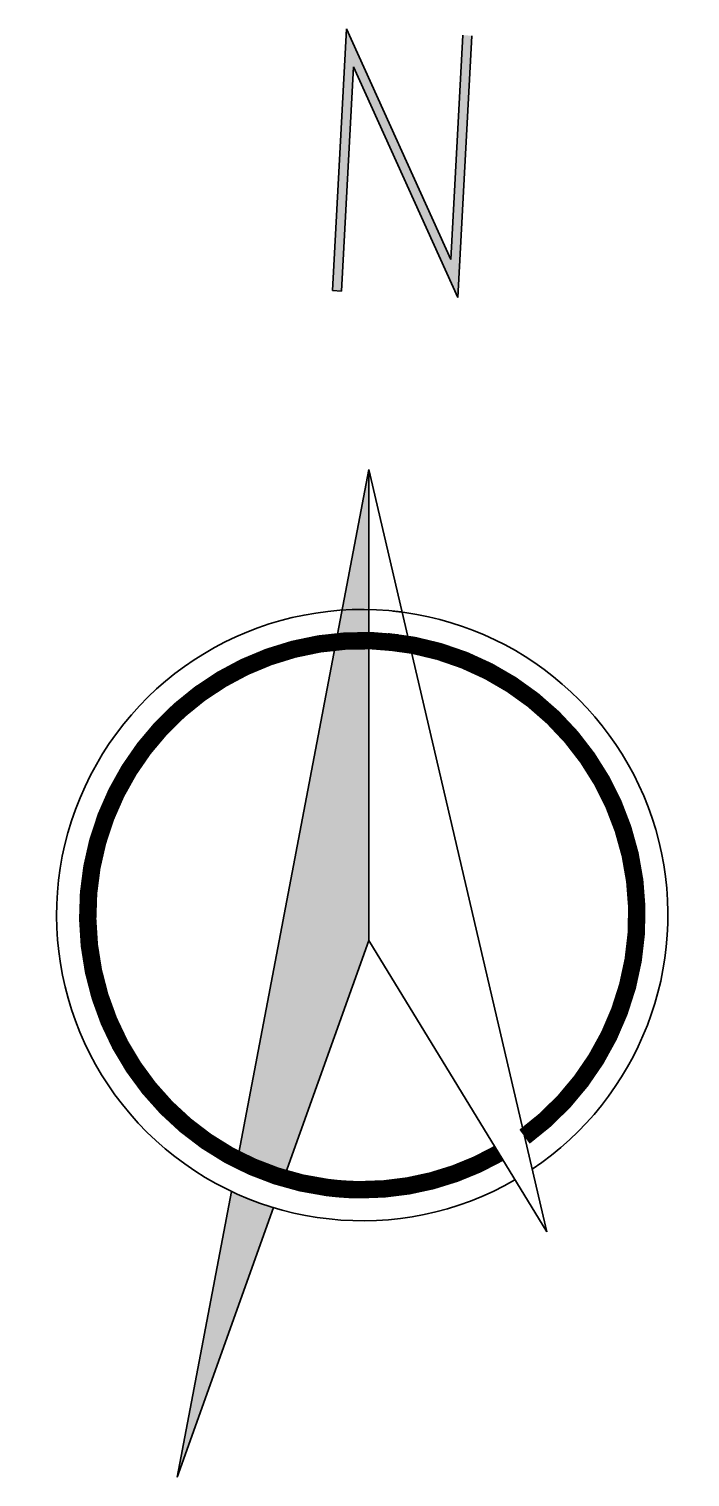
# Model space of a CAD drawing. Extents: x 54765 to 55687, y 61529 to 62330.
# Drawn here: x 55516.76 to 55530.39, y 61957.04 to 61986.88 of the extents above; entities that cross this region are included whole.
import ezdxf

# ---------------------------------------------------------------- set-up
doc = ezdxf.new("R2010")
doc.units = 0
doc.header["$LTSCALE"] = 10
doc.layers.add('@-指北针', color=7, linetype='CONTINUOUS')

# ---------------------------------------------------------------- blocks, each defined once
blk = doc.blocks.new('A$C16A14B67')
at = {"layer": '@-指北针', "lineweight": 30}
for p, q in [((47.67, 238.77), (45.35, 195.64)), ((47.67, 238.77), (64.87, 200.76)), ((66.87, 237.74), (64.87, 200.76)), ((68.35, 237.66), (66.02, 194.52)), ((48.82, 232.53), (46.82, 195.56)), ((48.82, 232.53), (66.02, 194.52)), ((64.87, 200.76), (64.88, 200.76)), ((64.87, 200.76), (64.88, 200.76)), ((45.35, 195.64), (45.35, 195.64)), ((46.82, 195.56), (45.35, 195.64)), ((45.35, 195.64), (45.35, 195.64)), ((66.02, 194.52), (66.02, 194.52)), ((66.02, 194.52), (66.02, 194.52)), ((51.33, 166.14), (29.67, 52.32)), ((51.33, 166.14), (51.33, 88.47)), ((51.33, 166.14), (80.68, 40.44)), ((51.33, 88.47), (37.32, 49.26)), ((80.68, 40.44), (51.33, 88.47)), ((28.68, 47.11), (19.72, 0)), ((35.6, 44.44), (19.72, 0))]:
    blk.add_line(p, q, dxfattribs=at)
at = {"layer": '@-指北针', "lineweight": 30, "const_width": 2.88}
for points in [[(56.05, 137.56, 1), (44.48, 47.74, 0.030023), (49.9, 47.37, 33.307369)], [(77.02, 56.12, 0.691005), (54.37, 137.75, 0.030023)], [(49.9, 47.37, 0.132908), (72.78, 53.37, 0.132908)]]:
    blk.add_lwpolyline(points, format="xyb", dxfattribs=at)
at = {"layer": '@-指北针', "lineweight": 30}
for start, end in [(82.6567, 299.982), (303.7615, 84.2302)]:
    blk.add_arc((50.26, 92.65), 50.4, start, end, dxfattribs=at)
for points in [[(46.82, 195.56), (45.35, 195.64), (48.82, 232.53), (47.67, 238.77)], [(66.02, 194.52), (48.82, 232.53), (64.87, 200.76), (47.67, 238.77)], [(66.02, 194.52), (64.87, 200.76), (68.35, 237.66), (66.87, 237.74)], [(51.33, 166.14), (51.33, 88.47), (29.67, 52.32), (37.32, 49.26)], [(28.68, 47.11), (35.6, 44.44), (19.72, 0)]]:
    blk.add_solid(points, dxfattribs=at)

msp = doc.modelspace()

# ---------------------------------------------------------------- block references
at = {"layer": '@-指北针', "color": 1, "linetype": 'Continuous', "xscale": 0.125, "yscale": 0.125, "zscale": 0.125}
msp.add_blockref('A$C16A14B67', (55517.348, 61957.038), dxfattribs=at)

doc.saveas('drawing.dxf')
